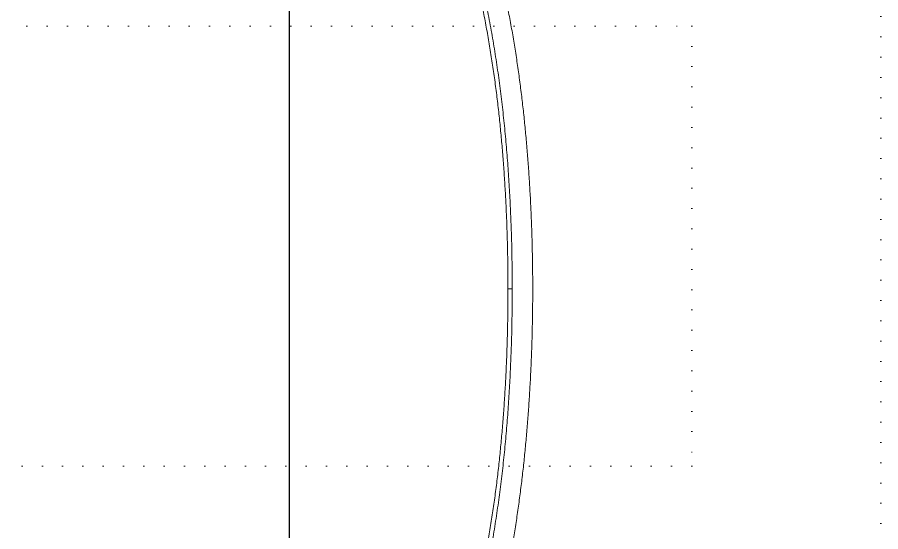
# Model space of a CAD drawing. Extents: x -2012 to 34975, y -1043 to 8321.
# Drawn here: x 31444.2 to 31581.4, y 1249.1 to 1330.9 of the extents above; entities that cross this region are included whole.
import ezdxf
from ezdxf.xclip import XClip

# ---------------------------------------------------------------- set-up
doc = ezdxf.new("R2010")
doc.units = 0
doc.header["$LTSCALE"] = 25
doc.header["$XCLIPFRAME"] = 0
doc.linetypes.add('DOT2', pattern=[0.125, 0, -0.125])
doc.layers.get('0').update_dxf_attribs({"color": 9, "lineweight": 9})
for name, color, linetype, lineweight in [('04', 9, 'Continuous', 9), ('20', 9, 'DOT2', 9), ('E-KABLO', 7, 'Continuous', 30)]:
    doc.layers.add(name, color=color, linetype=linetype, lineweight=lineweight)

# ---------------------------------------------------------------- blocks, each defined once
blk = doc.blocks.new('p-araba-polo')
at = {"extrusion": (0, 0, -1)}
blk.add_line((1.7128, 0), (1.7144, 0), dxfattribs=at)
blk.add_line((1.7128, 0), (1.7144, 0))
for points, degree, knots in [([(1.7128, 0), (1.7128, 0.0114), (1.7129, 0.0341), (1.7135, 0.0682), (1.7145, 0.1023), (1.716, 0.1363), (1.7179, 0.1703), (1.7202, 0.2043), (1.7231, 0.2383), (1.7264, 0.2722), (1.7302, 0.3061), (1.7347, 0.3398), (1.7397, 0.3735), (1.7453, 0.4071), (1.7515, 0.4405), (1.7585, 0.4738), (1.7661, 0.5069), (1.7718, 0.5288), (1.7747, 0.5398)], 3, [0, 0, 0, 0, 0.0625, 0.125001, 0.187501, 0.250001, 0.312502, 0.375002, 0.437502, 0.500002, 0.562502, 0.625002, 0.687502, 0.750002, 0.812502, 0.875001, 0.937501, 1, 1, 1, 1]), ([(1.7198, 0.4462), (1.7181, 0.4376), (1.7148, 0.4203), (1.7103, 0.3943), (1.7061, 0.3683), (1.7024, 0.3422), (1.6989, 0.316), (1.6958, 0.2898), (1.693, 0.2636), (1.6905, 0.2373), (1.6882, 0.211), (1.6863, 0.1847), (1.6847, 0.1584), (1.6833, 0.132), (1.6821, 0.1056), (1.6813, 0.0792), (1.6807, 0.0528), (1.6803, 0.0264), (1.6802, 0.0088), (1.6802, 0)], 3, [0, 0, 0, 0, 0.058823, 0.117647, 0.17647, 0.235293, 0.294117, 0.35294, 0.411764, 0.470587, 0.529411, 0.588235, 0.647058, 0.705882, 0.764705, 0.823529, 0.882353, 0.941176, 1, 1, 1, 1]), ([(1.7198, -0.4462), (1.7181, -0.4376), (1.7148, -0.4203), (1.7103, -0.3943), (1.7061, -0.3683), (1.7024, -0.3422), (1.6989, -0.316), (1.6958, -0.2898), (1.693, -0.2636), (1.6905, -0.2373), (1.6882, -0.211), (1.6863, -0.1847), (1.6847, -0.1583), (1.6833, -0.132), (1.6821, -0.1056), (1.6813, -0.0792), (1.6807, -0.0528), (1.6803, -0.0264), (1.6802, -0.0088), (1.6802, 0)], 3, [0, 0, 0, 0, 0.058823, 0.117647, 0.17647, 0.235293, 0.294117, 0.35294, 0.411764, 0.470587, 0.529411, 0.588235, 0.647058, 0.705882, 0.764705, 0.823529, 0.882353, 0.941176, 1, 1, 1, 1]), ([(1.7128, 0), (1.7128, -0.0114), (1.7129, -0.0341), (1.7135, -0.0682), (1.7145, -0.1022), (1.716, -0.1363), (1.7179, -0.1703), (1.7202, -0.2043), (1.7231, -0.2383), (1.7264, -0.2722), (1.7302, -0.3061), (1.7347, -0.3398), (1.7397, -0.3735), (1.7453, -0.4071), (1.7515, -0.4405), (1.7585, -0.4738), (1.7661, -0.5069), (1.7718, -0.5288), (1.7747, -0.5398)], 3, [0, 0, 0, 0, 0.0625, 0.125001, 0.187501, 0.250001, 0.312502, 0.375002, 0.437502, 0.500002, 0.562502, 0.625002, 0.687502, 0.750002, 0.812502, 0.875001, 0.937501, 1, 1, 1, 1]), ([(1.7165, 0), (1.7165, 0), (1.7165, 0), (1.7165, 0), (1.7165, 0), (1.7165, 0), (1.7165, 0), (1.7165, 0), (1.7165, 0), (1.7165, 0), (1.7165, 0)], 5, [0, 0, 0, 0, 0, 0, 1, 1, 1, 1, 1, 1.000001, 1.000001, 1.000001, 1.000001, 1.000001, 1.000001]), ([(1.7165, 0), (1.7165, 0), (1.7165, 0), (1.7165, 0), (1.7165, 0), (1.7165, 0), (1.7165, 0)], 3, [0, 0, 0, 0, 1, 1, 1, 1.000001, 1.000001, 1.000001, 1.000001]), ([(1.7165, 0), (1.7165, 0), (1.7165, 0), (1.7165, 0), (1.7165, 0), (1.7165, 0), (1.7165, 0), (1.7165, 0), (1.7165, 0), (1.7165, 0), (1.7165, 0)], 5, [0, 0, 0, 0, 0, 0, 1, 1, 1, 1, 1, 1.000001, 1.000001, 1.000001, 1.000001, 1.000001, 1.000001]), ([(1.7165, 0), (1.7165, 0), (1.7165, 0), (1.7165, 0), (1.7165, 0), (1.7165, 0), (1.7165, 0)], 3, [0, 0, 0, 0, 1, 1, 1, 1.000001, 1.000001, 1.000001, 1.000001]), ([(1.7178, 0), (1.7178, 0), (1.7178, 0), (1.7178, 0), (1.7178, 0), (1.7178, 0), (1.7178, 0), (1.7178, 0), (1.7178, 0), (1.7178, 0), (1.7178, 0)], 5, [0, 0, 0, 0, 0, 0, 1, 1, 1, 1, 1, 1.000001, 1.000001, 1.000001, 1.000001, 1.000001, 1.000001]), ([(1.7178, 0), (1.7178, 0), (1.7178, 0), (1.7178, 0), (1.7178, 0), (1.7178, 0), (1.7178, 0), (1.7178, 0), (1.7178, 0), (1.7178, 0), (1.7178, 0)], 5, [0, 0, 0, 0, 0, 0, 1, 1, 1, 1, 1, 1.000001, 1.000001, 1.000001, 1.000001, 1.000001, 1.000001])]:
    blk.add_open_spline(points, degree=degree, knots=knots)
for points, degree in [([(1.7816, 0.5384), (1.7532, 0.4338), (1.735, 0.3261), (1.7248, 0.2176), (1.7195, 0.1088), (1.7195, 0)], 5), ([(1.7144, 0), (1.7154, 0), (1.7162, 0), (1.7165, 0)], 3), ([(1.7144, 0), (1.7154, 0), (1.7162, 0), (1.7165, 0)], 3), ([(1.7195, 0), (1.718, 0), (1.7164, 0), (1.7157, 0), (1.7164, 0), (1.717, 0)], 5), ([(1.7195, 0), (1.718, 0), (1.7164, 0), (1.7157, 0), (1.7164, 0), (1.717, 0)], 5), ([(1.7165, 0), (1.7168, 0), (1.717, 0), (1.7173, 0), (1.7176, 0), (1.7178, 0)], 5), ([(1.7165, 0), (1.7168, 0), (1.717, 0), (1.7173, 0), (1.7176, 0), (1.7178, 0)], 5), ([(1.7816, -0.5384), (1.7532, -0.4338), (1.735, -0.3261), (1.7248, -0.2176), (1.7195, -0.1088), (1.7195, 0)], 5)]:
    blk.add_open_spline(points, degree=degree)
blk = doc.blocks.new('catikatirevizepergole-krt')
for points in [[(0, 0), (-830, 0), (-830, 1638), (0, 1638)], [(-30, 540), (-30, 470), (-800, 470), (-800, 540)]]:
    blk.add_lwpolyline(points, close=True)

msp = doc.modelspace()

# ---------------------------------------------------------------- linework, layer by layer
at = {"layer": 'E-KABLO', "color": 6}
msp.add_line((31487.37, 1409.5), (31487.37, 1179.5), dxfattribs=at)

# ---------------------------------------------------------------- block references
at = {"layer": '04'}
ref = msp.add_blockref('p-araba-polo', (31694.08, 1287.69), dxfattribs=dict(at, xscale=-100, yscale=100, zscale=100))
XClip(ref).set_block_clipping_path([(-0.0924763951, -0.9835002962), (4.0650970395, 0.9845199444)])
at = {"layer": '20'}
msp.add_blockref('catikatirevizepergole-krt', (31581.35, 789.5), dxfattribs=at)

doc.saveas('drawing.dxf')
